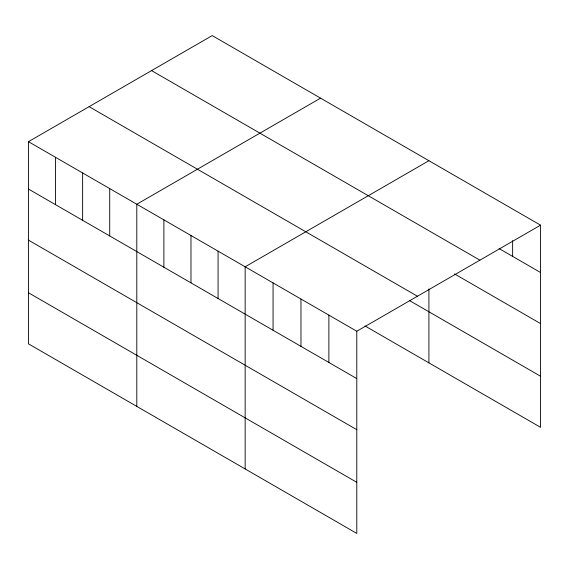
<?xml version="1.0" encoding="UTF-8"?>
<svg xmlns="http://www.w3.org/2000/svg" width="569" height="569" viewBox="0 0 569 569"><rect width="100%" height="100%" fill="white"/><g stroke="black" fill="none" stroke-linecap="round" stroke-linejoin="round"><path stroke-width="0.85" d="M28.45 141.681L356.791 331.25L356.791 533.409L28.45 343.84L28.45 141.681L212.209 35.591L540.55 225.16L540.55 427.319L364.957 325.937M320.56 98.145L136.802 204.235L136.802 406.401M428.912 160.707L245.154 266.797L245.154 468.956M356.791 331.25L540.55 225.16M499.063 248.553L540.55 272.508M151.567 70.599L479.909 260.168M454.56 273.945L540.55 323.59M89.091 106.673L417.433 296.236M409.346 300.482L540.55 376.23M28.45 189.029L356.791 378.598M28.45 240.118L356.791 429.687M28.45 292.751L356.791 482.32M512.641 240.609L512.641 256.391M428.912 288.967L428.912 362.866M328.882 315.134L328.882 362.481M300.973 299.024L300.973 346.372M273.063 282.907L273.063 330.255M218.069 251.157L218.069 298.505M190.978 235.516L190.978 282.864M163.893 219.876L163.893 267.224M109.717 188.595L109.717 235.943M82.626 172.962L82.626 220.31M55.542 157.321L55.542 204.669"/></g></svg>
